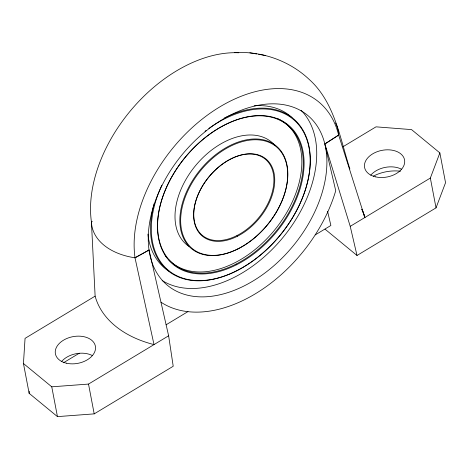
<?xml version="1.0" encoding="UTF-8"?>
<svg xmlns="http://www.w3.org/2000/svg" width="469" height="469" viewBox="0 0 469 469"><rect width="100%" height="100%" fill="white"/><g stroke="black" fill="none" stroke-linecap="round" stroke-linejoin="round"><path stroke-width="0.7" d="M92.299 221.462L91.426 221.954A65.355 42.532 -8 0 0 135.002 257.809L149.072 250L168.629 335.786L173.213 366.26L94.199 413.875L57.447 416.619L29.137 393.321L23.45 363.516L25.056 338.366L95.125 296.138L91.426 221.954A127.591 83.195 -50.5 0 1 133.307 107.454A127.591 83.195 -50.5 0 1 238.803 52.78M29.137 393.321L29.271 391.164M325.046 229.171L357.015 255.476L436.029 207.861L430.343 178.056L439.863 152.906L411.553 129.608L376.021 126.841L342.862 146.82M436.029 207.861L445.55 182.705L439.863 152.906M149.218 251.267L149.541 253.424L149.019 249.959A110.18 71.839 -50.5 0 1 222.183 119.671A110.18 71.839 -50.5 0 1 324.841 143.989L338.659 135.066A65.355 44.514 -13.7 0 0 335.593 122.995M361.845 209.309A114.495 76.312 -10.8 0 1 364.847 217.528L338.659 135.066L324.841 143.989L325.562 147.325A110.18 71.839 -50.5 0 1 253.36 280.802A110.18 71.839 -50.5 0 1 149.728 254.11M63.438 362.777L79.267 353.239M166.049 324.818L187.981 311.598M315.209 234.916L330.88 225.472L327.591 211.367M23.45 363.516L51.76 386.814L88.518 384.076L168.629 335.786M357.015 255.476L350.226 226.339L430.343 178.056M149.072 250L135.002 257.809L154.014 344.598A114.495 76.312 -10.8 0 1 95.119 296.138M234.307 52.669C261.509 50.869 289.297 60.653 309.135 79.372C334.731 102.301 339.867 137.992 349.892 168.998M258.642 54.31L265.642 55.512M249.86 52.815L256.613 53.982M324.894 144.03L350.226 226.339M325.134 145.238L335.728 190.701A127.591 83.195 -50.5 0 1 160.984 302.2M88.518 384.076L94.199 413.875M51.76 386.814L57.447 416.619M135.025 257.798A127.591 83.195 -50.5 0 1 219.75 106.92A127.591 83.195 -50.5 0 1 338.63 135.078M61.586 361.523A20.349 13.566 -10.8 0 1 92.457 355.619M373.306 176.133A33.141 22.09 -10.8 0 1 400.514 171.208M370.756 175.183A20.349 13.566 -10.8 0 1 401.628 169.28M361.898 209.356A114.577 78.036 -13.7 0 1 364.847 217.528M224.205 118.124A98.554 64.259 -50.5 0 1 310.226 164.103A98.554 64.259 -50.5 0 1 216.444 278.51A98.554 64.259 -50.5 0 1 154.166 203.564M208.799 128.465A97.974 63.878 -50.5 0 1 310.185 159.589A97.974 63.878 -50.5 0 1 210.898 279.571A97.974 63.878 -50.5 0 1 161.817 185.232M205.012 131.273A97.974 63.878 -50.5 0 1 206.084 130.452M301.086 110.274A110.18 71.839 -50.5 0 1 283.282 237.085A110.18 71.839 -50.5 0 1 162.151 280.503M254.098 105.801A98.554 64.259 -50.5 0 1 292.023 117.643M169.039 271.158A98.554 64.259 -50.5 0 1 147.887 234.084M278.023 118.833A89.831 58.572 -50.5 0 1 276.657 227.465A89.831 58.572 -50.5 0 1 168.676 259.662M166.454 257.153A89.831 58.572 -50.5 0 1 165.123 255.412M189.587 246.794A66.575 43.406 -50.5 0 1 195.925 165.176A66.575 43.406 -50.5 0 1 274.529 145.009M66.27 363.17A20.349 13.566 -10.8 0 0 95.518 347.171A20.349 13.566 -10.8 0 0 64.4 339.667A20.349 13.566 -10.8 0 0 66.27 363.17M375.44 176.831A20.349 13.566 -10.8 0 0 404.688 160.832A20.349 13.566 -10.8 0 0 373.576 153.334A20.349 13.566 -10.8 0 0 375.44 176.831M236.1 264.065A89.831 58.572 -50.5 0 0 290.469 127.82A89.831 58.572 -50.5 0 0 164.713 191.534A89.831 58.572 -50.5 0 0 236.1 264.065M236.476 264.797A90.411 58.947 -50.5 0 0 291.196 127.668A90.411 58.947 -50.5 0 0 164.631 191.798A90.411 58.947 -50.5 0 0 236.476 264.797M236.951 235.561A49.421 32.226 -50.5 0 0 266.861 160.603A49.421 32.226 -50.5 0 0 197.678 195.661A49.421 32.226 -50.5 0 0 236.951 235.561M237.332 236.294A50.001 32.601 -50.5 0 0 267.594 160.451A50.001 32.601 -50.5 0 0 197.596 195.919A50.001 32.601 -50.5 0 0 237.332 236.294M238.035 248.851A66.575 43.406 -50.5 0 0 278.328 147.876A66.575 43.406 -50.5 0 0 185.132 195.098A66.575 43.406 -50.5 0 0 238.035 248.851M238.34 248.681A65.994 43.025 -50.5 0 0 278.281 148.591A65.994 43.025 -50.5 0 0 185.894 195.397A65.994 43.025 -50.5 0 0 238.34 248.681"/></g></svg>
